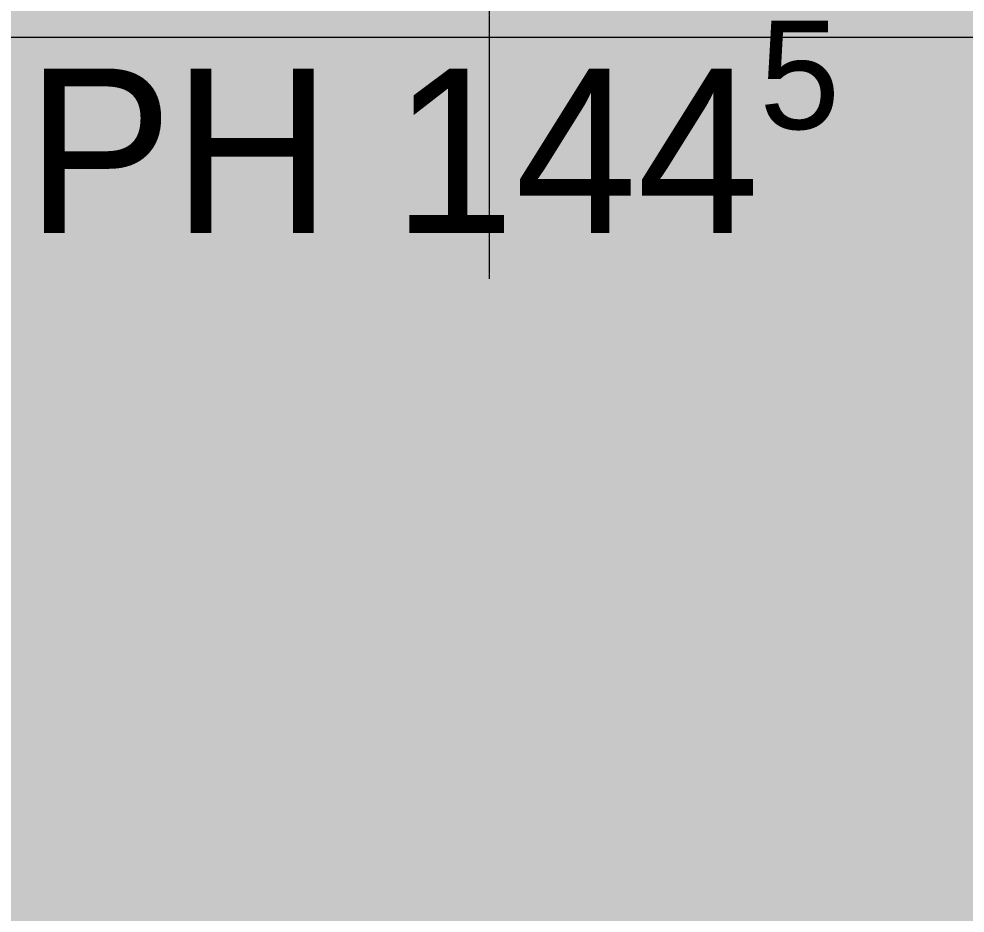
# Model space of a CAD drawing. Header units: metres. Extents: x -208 to 1512, y -277 to 123.
# Drawn here: x 3.227 to 4.953, y -26.059 to -24.426 of the extents above; entities that cross this region are included whole.
import ezdxf

# ---------------------------------------------------------------- set-up
doc = ezdxf.new("R2010")
doc.units = ezdxf.units.M
doc.header["$MEASUREMENT"] = 0
doc.layers.add('325 Dachfenster', color=7, linetype='Continuous')
doc.layers.add('725 Nachbarbebauung', color=7, linetype='Continuous')
doc.styles.add('ERSTELLTER_STIL_4', font='')
doc.styles.get('ERSTELLTER_STIL_4').set_extended_font_data('Eurostile')

# ---------------------------------------------------------------- blocks, each defined once
blk = doc.blocks.new('DF Marker 27[473]_4', base_point=(4.0847, -22.8677))
at = {"layer": '325 Dachfenster', "color": 7, "linetype": 'Continuous', "lineweight": 13}
blk.add_line((4.0847, -19.1115), (4.0847, -24.9007), dxfattribs=at)
at = {"layer": '325 Dachfenster', "color": 7, "lineweight": 13, "insert": (3.2397, -24.9042), "char_height": 0.3, "attachment_point": 7, "style": 'ERSTELLTER_STIL_4'}
blk.add_mtext('\\A1;{\\pql;\\pt0;\\fEurostile|b0|i0|c0|p0;\\W1.000000;PH 144\\fEurostile|b0|i0|c0|p0;\\W1.000000;\\A1{\\H.66x;\\S5^  ;}\\fEurostile|b0|i0|c0|p0;\\W1.000000;\\fEurostile|b0|i0|c0|p0;\\W1.000000;}', dxfattribs=at)
blk = doc.blocks.new('VELUX SlopeRoofBundle[12]_4')
at = {"layer": '325 Dachfenster', "linetype": 'Continuous', "lineweight": 0}
blk.add_line((4.0847, -19.1115), (4.0847, -24.9007), dxfattribs=at)
at = {"layer": '325 Dachfenster', "color": 7, "lineweight": 13}
blk.add_blockref('DF Marker 27[473]_4', (4.0847, -22.8677), dxfattribs=at)
at = {"layer": '325 Dachfenster', "linetype": 'Continuous', "lineweight": 0, "insert": (3.2397, -24.9042), "char_height": 0.3, "attachment_point": 7, "style": 'ERSTELLTER_STIL_4'}
blk.add_mtext('\\A1;{\\pql;\\pt0;\\fEurostile|b0|i0|c0|p0;\\C7;\\W1.000000;PH 144\\fEurostile|b0|i0|c0|p0;\\W1.000000;\\A1{\\H.66x;\\S5^  ;}\\fEurostile|b0|i0|c0|p0;\\W1.000000;\\fEurostile|b0|i0|c0|p0;\\W1.000000;}', dxfattribs=at)
blk = doc.blocks.new('Dachfläche_24_4', base_point=(4.5561, -22.1008))
at = {"layer": '325 Dachfenster', "linetype": 'Continuous', "lineweight": 0}
blk.add_blockref('VELUX SlopeRoofBundle[12]_4', (0, 0), dxfattribs=at)

msp = doc.modelspace()

# ---------------------------------------------------------------- block references
at = {"layer": '325 Dachfenster', "color": 7, "linetype": 'Continuous', "lineweight": 13, "true_color": 0xf4f4f4}
msp.add_blockref('Dachfläche_24_4', (4.5561, -22.1008), dxfattribs=at)

# ---------------------------------------------------------------- next in the draw order: hatches: boundary and pattern name
at = {"layer": '725 Nachbarbebauung', "linetype": 'Continuous', "lineweight": 0, "true_color": 0x3b3b3b}
h = msp.add_hatch(color=250, dxfattribs=at)
h.paths.add_polyline_path([(3.195, -24.2101), (3.195, -21.3651), (0.0543, -21.3651), (0.0657, -30.485), (1.0851, -30.485), (1.0851, -31.5099), (4.165, -31.5099), (4.165, -30.19), (9.665, -30.19), (9.665, -29.6899), (12.515, -29.6899), (12.515, -28.9899), (14.7551, -28.9899), (14.7551, -30.1099), (17.935, -30.1099), (17.935, -28.3649), (18.8626, -28.3649), (18.8804, -24.2101), (15.475, -24.2101), (15.475, -21.3651), (12.3351, -21.3651), (12.3351, -23.7901), (9.9754, -23.7901), (9.9754, -25.9704), (7.7746, -25.9704), (7.7746, -23.7901), (5.1751, -23.7901), (5.1751, -24.2101)])
h.paths.add_polyline_path([(12.265, -28.7399), (15.0051, -28.7399), (15.0051, -29.8599), (17.685, -29.8599), (17.685, -28.1149), (18.6137, -28.1149), (18.6294, -24.4601), (15.225, -24.4601), (15.225, -21.6151), (12.5851, -21.6151), (12.5851, -24.0401), (10.2254, -24.0401), (10.2254, -26.2204), (7.5246, -26.2204), (7.5246, -24.0401), (5.4251, -24.0401), (5.4251, -24.4601), (2.945, -24.4601), (2.945, -21.6151), (0.3046, -21.6151), (0.3153, -30.235), (1.3351, -30.235), (1.3351, -31.2599), (3.915, -31.2599), (3.915, -29.94), (9.415, -29.94), (9.415, -29.4399), (12.265, -29.4399)], flags=0)
msp.add_hatch(color=250, dxfattribs=at).paths.add_polyline_path([(2.945, -24.4601), (2.945, -21.6151), (0.3046, -21.6151), (0.3153, -30.235), (1.3351, -30.235), (1.3351, -31.2599), (3.915, -31.2599), (3.915, -29.94), (9.415, -29.94), (9.415, -29.4399), (12.265, -29.4399), (12.265, -28.7399), (15.0051, -28.7399), (15.0051, -29.8599), (17.685, -29.8599), (17.685, -28.1149), (18.6137, -28.1149), (18.6294, -24.4601), (15.225, -24.4601), (15.225, -21.6151), (12.5851, -21.6151), (12.5851, -24.0401), (10.2254, -24.0401), (10.2254, -26.2204), (7.5246, -26.2204), (7.5246, -24.0401), (5.4251, -24.0401), (5.4251, -24.4601)])

# ---------------------------------------------------------------- next in the draw order: linework, layer by layer
at = {"layer": '725 Nachbarbebauung', "color": 7, "linetype": 'Continuous', "lineweight": 13, "flags": 128}
msp.add_lwpolyline([(7.5246, -26.2204), (7.5246, -24.0401), (5.4251, -24.0401), (5.4251, -24.4601), (2.945, -24.4601), (2.945, -21.6151), (0.3046, -21.6151), (0.3153, -30.235)], dxfattribs=at)
msp.add_lwpolyline([(7.5246, -26.2204), (7.5246, -24.0401), (5.4251, -24.0401), (5.4251, -24.4601), (2.945, -24.4601), (2.945, -21.6151), (0.3046, -21.6151), (0.3153, -30.235)], dxfattribs=at)

doc.saveas('drawing.dxf')
